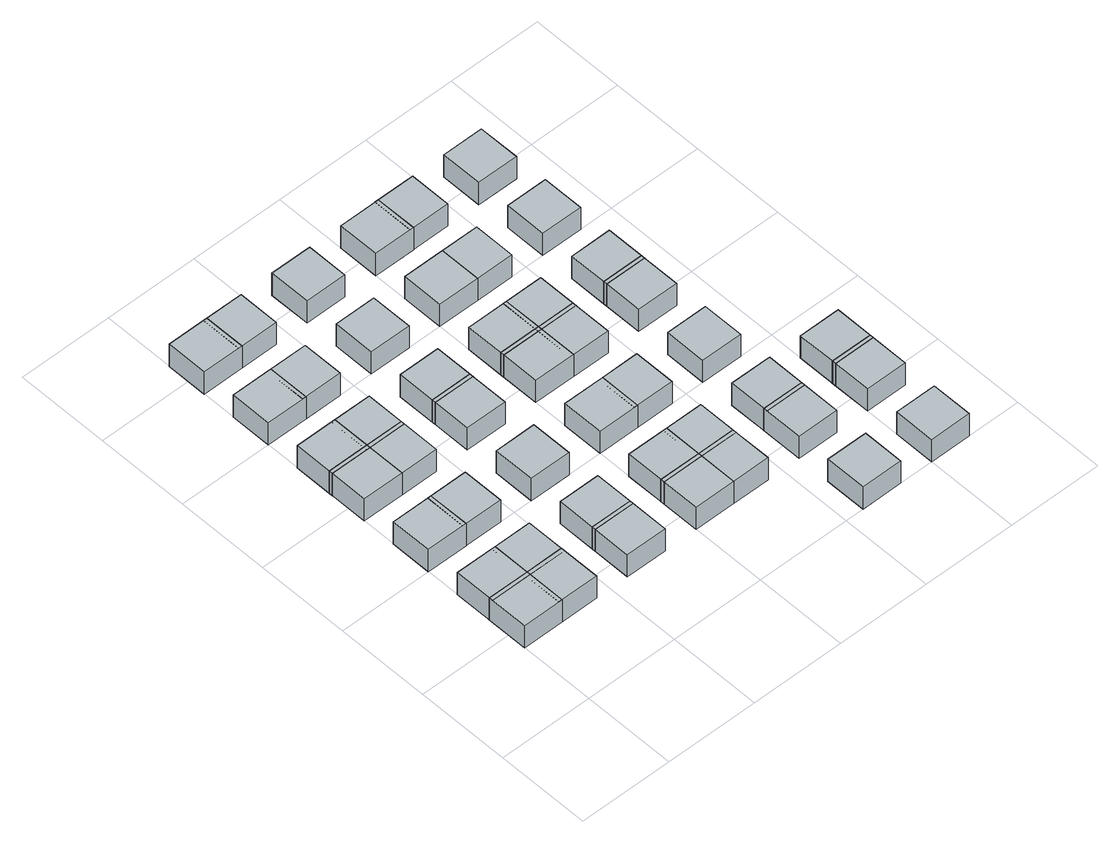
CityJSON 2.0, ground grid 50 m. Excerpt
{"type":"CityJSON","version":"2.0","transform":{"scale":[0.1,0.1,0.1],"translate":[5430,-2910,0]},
"CityObjects":{
"object1":{"type":"GenericCityObject","geometry":[{"type":"Solid","lod":"1","boundaries":[[[[0,1,2,3]],[[4,5,1,0]],[[5,6,2,1]],[[6,7,3,2]],[[7,4,0,3]],[[7,6,5,4]]]]}]},
"object2":{"type":"GenericCityObject","geometry":[{"type":"Solid","lod":"1","boundaries":[[[[8,9,10,11]],[[12,13,9,8]],[[13,14,10,9]],[[14,15,11,10]],[[15,12,8,11]],[[15,14,13,12]]]]}]},
"object3":{"type":"GenericCityObject","geometry":[{"type":"Solid","lod":"1","boundaries":[[[[16,17,18,19]],[[20,21,17,16]],[[21,22,18,17]],[[22,23,19,18]],[[23,20,16,19]],[[23,22,21,20]]]]}]},
"object4":{"type":"GenericCityObject","geometry":[{"type":"Solid","lod":"1","boundaries":[[[[24,25,26,27]],[[28,29,25,24]],[[29,30,26,25]],[[30,31,27,26]],[[31,28,24,27]],[[31,30,29,28]]]]}]},
"object5":{"type":"GenericCityObject","geometry":[{"type":"Solid","lod":"1","boundaries":[[[[32,33,34,35]],[[36,37,33,32]],[[37,38,34,33]],[[38,39,35,34]],[[39,36,32,35]],[[39,38,37,36]]]]}]},
"object6":{"type":"GenericCityObject","geometry":[{"type":"Solid","lod":"1","boundaries":[[[[40,41,42,43]],[[44,45,41,40]],[[45,46,42,41]],[[46,47,43,42]],[[47,44,40,43]],[[47,46,45,44]]]]}]},
"object7":{"type":"GenericCityObject","geometry":[{"type":"Solid","lod":"1","boundaries":[[[[48,49,50,51]],[[52,53,49,48]],[[53,54,50,49]],[[54,55,51,50]],[[55,52,48,51]],[[55,54,53,52]]]]}]},
"object8":{"type":"GenericCityObject","geometry":[{"type":"Solid","lod":"1","boundaries":[[[[56,57,58,59]],[[60,61,57,56]],[[61,62,58,57]],[[62,63,59,58]],[[63,60,56,59]],[[63,62,61,60]]]]}]},
"object9":{"type":"GenericCityObject","geometry":[{"type":"Solid","lod":"1","boundaries":[[[[64,65,66,67]],[[68,69,65,64]],[[69,70,66,65]],[[70,71,67,66]],[[71,68,64,67]],[[71,70,69,68]]]]}]},
"object10":{"type":"GenericCityObject","geometry":[{"type":"Solid","lod":"1","boundaries":[[[[72,73,74,75]],[[76,77,73,72]],[[77,78,74,73]],[[78,79,75,74]],[[79,76,72,75]],[[79,78,77,76]]]]}]},
"object11":{"type":"GenericCityObject","geometry":[{"type":"Solid","lod":"1","boundaries":[[[[80,81,82,83]],[[84,85,81,80]],[[85,86,82,81]],[[86,87,83,82]],[[87,84,80,83]],[[87,86,85,84]]]]}]},
"object12":{"type":"GenericCityObject","geometry":[{"type":"Solid","lod":"1","boundaries":[[[[88,89,90,91]],[[92,93,89,88]],[[93,94,90,89]],[[94,95,91,90]],[[95,92,88,91]],[[95,94,93,92]]]]}]},
"object13":{"type":"GenericCityObject","geometry":[{"type":"Solid","lod":"1","boundaries":[[[[96,97,98,99]],[[100,101,97,96]],[[101,102,98,97]],[[102,103,99,98]],[[103,100,96,99]],[[103,102,101,100]]]]}]},
"object14":{"type":"GenericCityObject","geometry":[{"type":"Solid","lod":"1","boundaries":[[[[104,105,106,107]],[[108,109,105,104]],[[109,110,106,105]],[[110,111,107,106]],[[111,108,104,107]],[[111,110,109,108]]]]}]},
"object15":{"type":"GenericCityObject","geometry":[{"type":"Solid","lod":"1","boundaries":[[[[112,113,114,115]],[[116,117,113,112]],[[117,118,114,113]],[[118,119,115,114]],[[119,116,112,115]],[[119,118,117,116]]]]}]},
"object16":{"type":"GenericCityObject","geometry":[{"type":"Solid","lod":"1","boundaries":[[[[120,121,122,123]],[[124,125,121,120]],[[125,126,122,121]],[[126,127,123,122]],[[127,124,120,123]],[[127,126,125,124]]]]}]},
"object17":{"type":"GenericCityObject","geometry":[{"type":"Solid","lod":"1","boundaries":[[[[128,129,130,131]],[[132,133,129,128]],[[133,134,130,129]],[[134,135,131,130]],[[135,132,128,131]],[[135,134,133,132]]]]}]},
"object18":{"type":"GenericCityObject","geometry":[{"type":"Solid","lod":"1","boundaries":[[[[136,137,138,139]],[[140,141,137,136]],[[141,142,138,137]],[[142,143,139,138]],[[143,140,136,139]],[[143,142,141,140]]]]}]},
"object19":{"type":"GenericCityObject","geometry":[{"type":"Solid","lod":"1","boundaries":[[[[144,145,146,147]],[[148,149,145,144]],[[149,150,146,145]],[[150,151,147,146]],[[151,148,144,147]],[[151,150,149,148]]]]}]},
"object20":{"type":"GenericCityObject","geometry":[{"type":"Solid","lod":"1","boundaries":[[[[152,153,154,155]],[[156,157,153,152]],[[157,158,154,153]],[[158,159,155,154]],[[159,156,152,155]],[[159,158,157,156]]]]}]},
"object21":{"type":"GenericCityObject","geometry":[{"type":"Solid","lod":"1","boundaries":[[[[160,161,162,163]],[[164,165,161,160]],[[165,166,162,161]],[[166,167,163,162]],[[167,164,160,163]],[[167,166,165,164]]]]}]},
"object22":{"type":"GenericCityObject","geometry":[{"type":"Solid","lod":"1","boundaries":[[[[168,169,170,171]],[[172,173,169,168]],[[173,174,170,169]],[[174,175,171,170]],[[175,172,168,171]],[[175,174,173,172]]]]}]},
"object23":{"type":"GenericCityObject","geometry":[{"type":"Solid","lod":"1","boundaries":[[[[176,177,178,179]],[[180,181,177,176]],[[181,182,178,177]],[[182,183,179,178]],[[183,180,176,179]],[[183,182,181,180]]]]}]},
"object24":{"type":"GenericCityObject","geometry":[{"type":"Solid","lod":"1","boundaries":[[[[184,185,186,187]],[[188,189,185,184]],[[189,190,186,185]],[[190,191,187,186]],[[191,188,184,187]],[[191,190,189,188]]]]}]},
"object25":{"type":"GenericCityObject","geometry":[{"type":"Solid","lod":"1","boundaries":[[[[192,193,194,195]],[[196,197,193,192]],[[197,198,194,193]],[[198,199,195,194]],[[199,196,192,195]],[[199,198,197,196]]]]}]},
"object26":{"type":"GenericCityObject","geometry":[{"type":"Solid","lod":"1","boundaries":[[[[200,201,202,203]],[[204,205,201,200]],[[205,206,202,201]],[[206,207,203,202]],[[207,204,200,203]],[[207,206,205,204]]]]}]},
"object27":{"type":"GenericCityObject","geometry":[{"type":"Solid","lod":"1","boundaries":[[[[208,209,210,211]],[[212,213,209,208]],[[213,214,210,209]],[[214,215,211,210]],[[215,212,208,211]],[[215,214,213,212]]]]}]},
"object28":{"type":"GenericCityObject","geometry":[{"type":"Solid","lod":"1","boundaries":[[[[216,217,218,219]],[[220,221,217,216]],[[221,222,218,217]],[[222,223,219,218]],[[223,220,216,219]],[[223,222,221,220]]]]}]},
"object29":{"type":"GenericCityObject","geometry":[{"type":"Solid","lod":"1","boundaries":[[[[224,225,226,227]],[[228,229,225,224]],[[229,230,226,225]],[[230,231,227,226]],[[231,228,224,227]],[[231,230,229,228]]]]}]},
"object30":{"type":"GenericCityObject","geometry":[{"type":"Solid","lod":"1","boundaries":[[[[232,233,234,235]],[[236,237,233,232]],[[237,238,234,233]],[[238,239,235,234]],[[239,236,232,235]],[[239,238,237,236]]]]}]},
"object31":{"type":"GenericCityObject","geometry":[{"type":"Solid","lod":"1","boundaries":[[[[240,241,242,243]],[[244,245,241,240]],[[245,246,242,241]],[[246,247,243,242]],[[247,244,240,243]],[[247,246,245,244]]]]}]},
"object32":{"type":"GenericCityObject","geometry":[{"type":"Solid","lod":"1","boundaries":[[[[248,249,250,251]],[[252,253,249,248]],[[253,254,250,249]],[[254,255,251,250]],[[255,252,248,251]],[[255,254,253,252]]]]}]},
"object33":{"type":"GenericCityObject","geometry":[{"type":"Solid","lod":"1","boundaries":[[[[256,257,258,259]],[[260,261,257,256]],[[261,262,258,257]],[[262,263,259,258]],[[263,260,256,259]],[[263,262,261,260]]]]}]},
"object34":{"type":"GenericCityObject","geometry":[{"type":"Solid","lod":"1","boundaries":[[[[264,265,266,267]],[[268,269,265,264]],[[269,270,266,265]],[[270,271,267,266]],[[271,268,264,267]],[[271,270,269,268]]]]}]},
"object35":{"type":"GenericCityObject","geometry":[{"type":"Solid","lod":"1","boundaries":[[[[272,273,274,275]],[[276,277,273,272]],[[277,278,274,273]],[[278,279,275,274]],[[279,276,272,275]],[[279,278,277,276]]]]}]},
"object36":{"type":"GenericCityObject","geometry":[{"type":"Solid","lod":"1","boundaries":[[[[280,281,282,283]],[[284,285,281,280]],[[285,286,282,281]],[[286,287,283,282]],[[287,284,280,283]],[[287,286,285,284]]]]}]},
"object37":{"type":"GenericCityObject","geometry":[{"type":"Solid","lod":"1","boundaries":[[[[288,289,290,291]],[[292,293,289,288]],[[293,294,290,289]],[[294,295,291,290]],[[295,292,288,291]],[[295,294,293,292]]]]}]},
"object38":{"type":"GenericCityObject","geometry":[{"type":"Solid","lod":"1","boundaries":[[[[296,297,298,299]],[[300,301,297,296]],[[301,302,298,297]],[[302,303,299,298]],[[303,300,296,299]],[[303,302,301,300]]]]}]},
"object39":{"type":"GenericCityObject","geometry":[{"type":"Solid","lod":"1","boundaries":[[[[304,305,306,307]],[[308,309,305,304]],[[309,310,306,305]],[[310,311,307,306]],[[311,308,304,307]],[[311,310,309,308]]]]}]},
"object40":{"type":"GenericCityObject","geometry":[{"type":"Solid","lod":"1","boundaries":[[[[312,313,314,315]],[[316,317,313,312]],[[317,318,314,313]],[[318,319,315,314]],[[319,316,312,315]],[[319,318,317,316]]]]}]},
"object41":{"type":"GenericCityObject","geometry":[{"type":"Solid","lod":"1","boundaries":[[[[320,321,322,323]],[[324,325,321,320]],[[325,326,322,321]],[[326,327,323,322]],[[327,324,320,323]],[[327,326,325,324]]]]}]},
"object42":{"type":"GenericCityObject","geometry":[{"type":"Solid","lod":"1","boundaries":[[[[328,329,330,331]],[[332,333,329,328]],[[333,334,330,329]],[[334,335,331,330]],[[335,332,328,331]],[[335,334,333,332]]]]}]},
"object43":{"type":"GenericCityObject","geometry":[{"type":"Solid","lod":"1","boundaries":[[[[336,337,338,339]],[[340,341,337,336]],[[341,342,338,337]],[[342,343,339,338]],[[343,340,336,339]],[[343,342,341,340]]]]}]},
"object44":{"type":"GenericCityObject","geometry":[{"type":"Solid","lod":"1","boundaries":[[[[344,345,346,347]],[[348,349,345,344]],[[349,350,346,345]],[[350,351,347,346]],[[351,348,344,347]],[[351,350,349,348]]]]}]},
"object45":{"type":"GenericCityObject","geometry":[{"type":"Solid","lod":"1","boundaries":[[[[352,353,354,355]],[[356,357,353,352]],[[357,358,354,353]],[[358,359,355,354]],[[359,356,352,355]],[[359,358,357,356]]]]}]},
"object46":{"type":"GenericCityObject","geometry":[{"type":"Solid","lod":"1","boundaries":[[[[360,361,362,363]],[[364,365,361,360]],[[365,366,362,361]],[[366,367,363,362]],[[367,364,360,363]],[[367,366,365,364]]]]}]}
},
"vertices":[
[0,400,0],[220,400,0],[220,620,0],[0,620,0],[0,400,140],[220,400,140],[220,620,140],[0,620,140],
[0,600,0],[220,600,0],[220,820,0],[0,820,0],[0,600,140],[220,600,140],[220,820,140],[0,820,140],
[0,1000,0],[220,1000,0],[220,1220,0],[0,1220,0],[0,1000,140],[220,1000,140],[220,1220,140],[0,1220,140],
[200,400,0],[420,400,0],[420,620,0],[200,620,0],[200,400,140],[420,400,140],[420,620,140],[200,620,140],
[200,600,0],[420,600,0],[420,820,0],[200,820,0],[200,600,140],[420,600,140],[420,820,140],[200,820,140],
[0,1400,0],[220,1400,0],[220,1620,0],[0,1620,0],[0,1400,140],[220,1400,140],[220,1620,140],[0,1620,140],
[0,1600,0],[220,1600,0],[220,1820,0],[0,1820,0],[0,1600,140],[220,1600,140],[220,1820,140],[0,1820,140],
[200,1000,0],[420,1000,0],[420,1220,0],[200,1220,0],[200,1000,140],[420,1000,140],[420,1220,140],[200,1220,140],
[0,2000,0],[220,2000,0],[220,2220,0],[0,2220,0],[0,2000,140],[220,2000,140],[220,2220,140],[0,2220,140],
[200,1400,0],[420,1400,0],[420,1620,0],[200,1620,0],[200,1400,140],[420,1400,140],[420,1620,140],[200,1620,140],
[200,1600,0],[420,1600,0],[420,1820,0],[200,1820,0],[200,1600,140],[420,1600,140],[420,1820,140],[200,1820,140],
[0,2400,0],[220,2400,0],[220,2620,0],[0,2620,0],[0,2400,140],[220,2400,140],[220,2620,140],[0,2620,140],
[600,400,0],[820,400,0],[820,620,0],[600,620,0],[600,400,140],[820,400,140],[820,620,140],[600,620,140],
[600,600,0],[820,600,0],[820,820,0],[600,820,0],[600,600,140],[820,600,140],[820,820,140],[600,820,140],
[200,2000,0],[420,2000,0],[420,2220,0],[200,2220,0],[200,2000,140],[420,2000,140],[420,2220,140],[200,2220,140],
[600,1000,0],[820,1000,0],[820,1220,0],[600,1220,0],[600,1000,140],[820,1000,140],[820,1220,140],[600,1220,140],
[200,2400,0],[420,2400,0],[420,2620,0],[200,2620,0],[200,2400,140],[420,2400,140],[420,2620,140],[200,2620,140],
[600,1400,0],[820,1400,0],[820,1620,0],[600,1620,0],[600,1400,140],[820,1400,140],[820,1620,140],[600,1620,140],
[600,1600,0],[820,1600,0],[820,1820,0],[600,1820,0],[600,1600,140],[820,1600,140],[820,1820,140],[600,1820,140],
[1000,400,0],[1220,400,0],[1220,620,0],[1000,620,0],[1000,400,140],[1220,400,140],[1220,620,140],[1000,620,140],
[1000,600,0],[1220,600,0],[1220,820,0],[1000,820,0],[1000,600,140],[1220,600,140],[1220,820,140],[1000,820,140],
[600,2000,0],[820,2000,0],[820,2220,0],[600,2220,0],[600,2000,140],[820,2000,140],[820,2220,140],[600,2220,140],
[1000,1000,0],[1220,1000,0],[1220,1220,0],[1000,1220,0],[1000,1000,140],[1220,1000,140],[1220,1220,140],[1000,1220,140],
[600,2400,0],[820,2400,0],[820,2620,0],[600,2620,0],[600,2400,140],[820,2400,140],[820,2620,140],[600,2620,140],
[1200,400,0],[1420,400,0],[1420,620,0],[1200,620,0],[1200,400,140],[1420,400,140],[1420,620,140],[1200,620,140],
[1200,600,0],[1420,600,0],[1420,820,0],[1200,820,0],[1200,600,140],[1420,600,140],[1420,820,140],[1200,820,140],
[1000,1400,0],[1220,1400,0],[1220,1620,0],[1000,1620,0],[1000,1400,140],[1220,1400,140],[1220,1620,140],[1000,1620,140],
[1000,1600,0],[1220,1600,0],[1220,1820,0],[1000,1820,0],[1000,1600,140],[1220,1600,140],[1220,1820,140],[1000,1820,140],
[1200,1000,0],[1420,1000,0],[1420,1220,0],[1200,1220,0],[1200,1000,140],[1420,1000,140],[1420,1220,140],[1200,1220,140],
[1000,2000,0],[1220,2000,0],[1220,2220,0],[1000,2220,0],[1000,2000,140],[1220,2000,140],[1220,2220,140],[1000,2220,140],
[1600,0,0],[1820,0,0],[1820,220,0],[1600,220,0],[1600,0,140],[1820,0,140],[1820,220,140],[1600,220,140],
[1200,1400,0],[1420,1400,0],[1420,1620,0],[1200,1620,0],[1200,1400,140],[1420,1400,140],[1420,1620,140],[1200,1620,140],
[1200,1600,0],[1420,1600,0],[1420,1820,0],[1200,1820,0],[1200,1600,140],[1420,1600,140],[1420,1820,140],[1200,1820,140],
[1000,2400,0],[1220,2400,0],[1220,2620,0],[1000,2620,0],[1000,2400,140],[1220,2400,140],[1220,2620,140],[1000,2620,140],
[1600,400,0],[1820,400,0],[1820,620,0],[1600,620,0],[1600,400,140],[1820,400,140],[1820,620,140],[1600,620,140],
[1600,600,0],[1820,600,0],[1820,820,0],[1600,820,0],[1600,600,140],[1820,600,140],[1820,820,140],[1600,820,140],
[1200,2000,0],[1420,2000,0],[1420,2220,0],[1200,2220,0],[1200,2000,140],[1420,2000,140],[1420,2220,140],[1200,2220,140],
[1600,1000,0],[1820,1000,0],[1820,1220,0],[1600,1220,0],[1600,1000,140],[1820,1000,140],[1820,1220,140],[1600,1220,140],
[1200,2400,0],[1420,2400,0],[1420,2620,0],[1200,2620,0],[1200,2400,140],[1420,2400,140],[1420,2620,140],[1200,2620,140],
[2000,0,0],[2220,0,0],[2220,220,0],[2000,220,0],[2000,0,140],[2220,0,140],[2220,220,140],[2000,220,140],
[1600,1400,0],[1820,1400,0],[1820,1620,0],[1600,1620,0],[1600,1400,140],[1820,1400,140],[1820,1620,140],[1600,1620,140],
[1600,1600,0],[1820,1600,0],[1820,1820,0],[1600,1820,0],[1600,1600,140],[1820,1600,140],[1820,1820,140],[1600,1820,140],
[2000,400,0],[2220,400,0],[2220,620,0],[2000,620,0],[2000,400,140],[2220,400,140],[2220,620,140],[2000,620,140],
[2000,600,0],[2220,600,0],[2220,820,0],[2000,820,0],[2000,600,140],[2220,600,140],[2220,820,140],[2000,820,140],
[1600,2000,0],[1820,2000,0],[1820,2220,0],[1600,2220,0],[1600,2000,140],[1820,2000,140],[1820,2220,140],[1600,2220,140],
[1600,2400,0],[1820,2400,0],[1820,2620,0],[1600,2620,0],[1600,2400,140],[1820,2400,140],[1820,2620,140],[1600,2620,140]
]}
